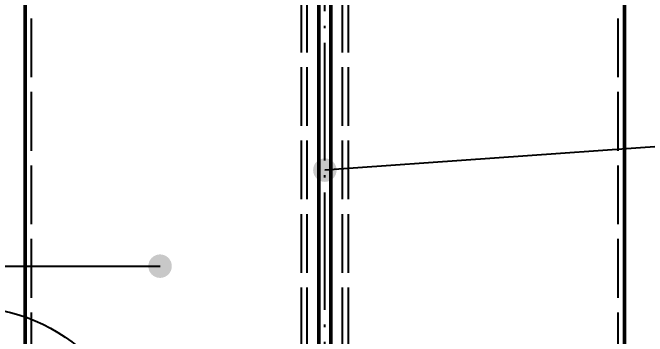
# Model space of a CAD drawing. Header units: millimetres. Extents: x 0 to 420, y 0 to 297.
# Drawn here: x 68.56 to 100.96, y 202.78 to 219.29 of the extents above; entities that cross this region are included whole.
import ezdxf

# ---------------------------------------------------------------- set-up
doc = ezdxf.new("R2010")
doc.units = ezdxf.units.MM
doc.linetypes.add('ISO02-TRAZOS', pattern=[3.75, 3, -0.75])
doc.linetypes.add('ISO04-TRAZO-PUNTO', pattern=[7.625, 6, -0.75, 0.125, -0.75])
for name, color, linetype, lineweight in [('01-VISIBLE', 7, 'CONTINUOUS', 50), ('02-OCULTA', 4, 'ISO02-TRAZOS', 25), ('03-EJE', 1, 'ISO04-TRAZO-PUNTO', 25), ('04-COTA', 3, 'CONTINUOUS', 25), ('08-FINA', 5, 'CONTINUOUS', 25)]:
    doc.layers.add(name, color=color, linetype=linetype, lineweight=lineweight)
doc.styles.add('ISO3098', font='isocpeur.ttf')
doc.dimstyles.new('FLAMA-ISO', dxfattribs={"dimtxt": 3.5, "dimasz": 3, "dimexe": 2, "dimexo": 1, "dimgap": 1, "dimtad": 1, "dimdec": 1, "dimtxsty": 'ISO3098', "dimcen": 2.5, "dimclrd": 3, "dimclre": 3, "dimclrt": 3, "dimazin": 3, "dimtfac": 1, "dimtmove": 0, "dimatfit": 3, "dimlwd": 25, "dimlwe": 25})

msp = doc.modelspace()

# ---------------------------------------------------------------- hatches: boundary and pattern name
at = {"layer": '08-FINA'}
h = msp.add_hatch(color=7, dxfattribs=at)
h.dxf.hatch_style = 1
edge = h.paths.add_edge_path()
edge.add_arc((84.5, 211.26), 0.6, 0, 360)
h = msp.add_hatch(color=7, dxfattribs=at)
h.dxf.hatch_style = 1
edge = h.paths.add_edge_path()
edge.add_arc((76.085, 206.359), 0.6, 0, 360)

# ---------------------------------------------------------------- linework, layer by layer
at = {"layer": '01-VISIBLE'}
for p, q in [((99.8, 196.38), (99.8, 235.289)), ((69.2, 196.38), (69.2, 235.089)), ((84.2, 196.38), (84.2, 235.089)), ((84.8, 196.38), (84.8, 235.089))]:
    msp.add_line(p, q, dxfattribs=at)
at = {"layer": '02-OCULTA'}
for p, q in [((83.3, 176.02), (83.3, 246.5)), ((83.6, 176.02), (83.6, 246.5)), ((85.4, 176.02), (85.4, 246.5)), ((85.7, 176.02), (85.7, 246.5)), ((69.52, 171), (69.52, 235.289)), ((99.48, 171), (99.48, 235.289)), ((84.2, 175.818), (84.2, 235.033)), ((84.8, 175.818), (84.8, 235.033))]:
    msp.add_line(p, q, dxfattribs=at)
at = {"layer": '03-EJE'}
msp.add_line((84.5, 166), (84.5, 253.9), dxfattribs=at)
at = {"layer": '08-FINA'}
for p, q in [((125.008, 214.119), (84.5, 211.26)), ((35, 206.359), (76.085, 206.359))]:
    msp.add_line(p, q, dxfattribs=at)
msp.add_circle((66.2, 195.28), 9, dxfattribs=at)

# ---------------------------------------------------------------- dimensions: what is measured, and where the dimension line sits
at = {"layer": '04-COTA'}
msp.add_linear_dim(base=(53, 171), p1=(69.2, 171), p2=(81.5, 248.9), angle=90, dimstyle='FLAMA-ISO', override={"dimlfac": 5}, dxfattribs=at).render()

doc.saveas('drawing.dxf')
